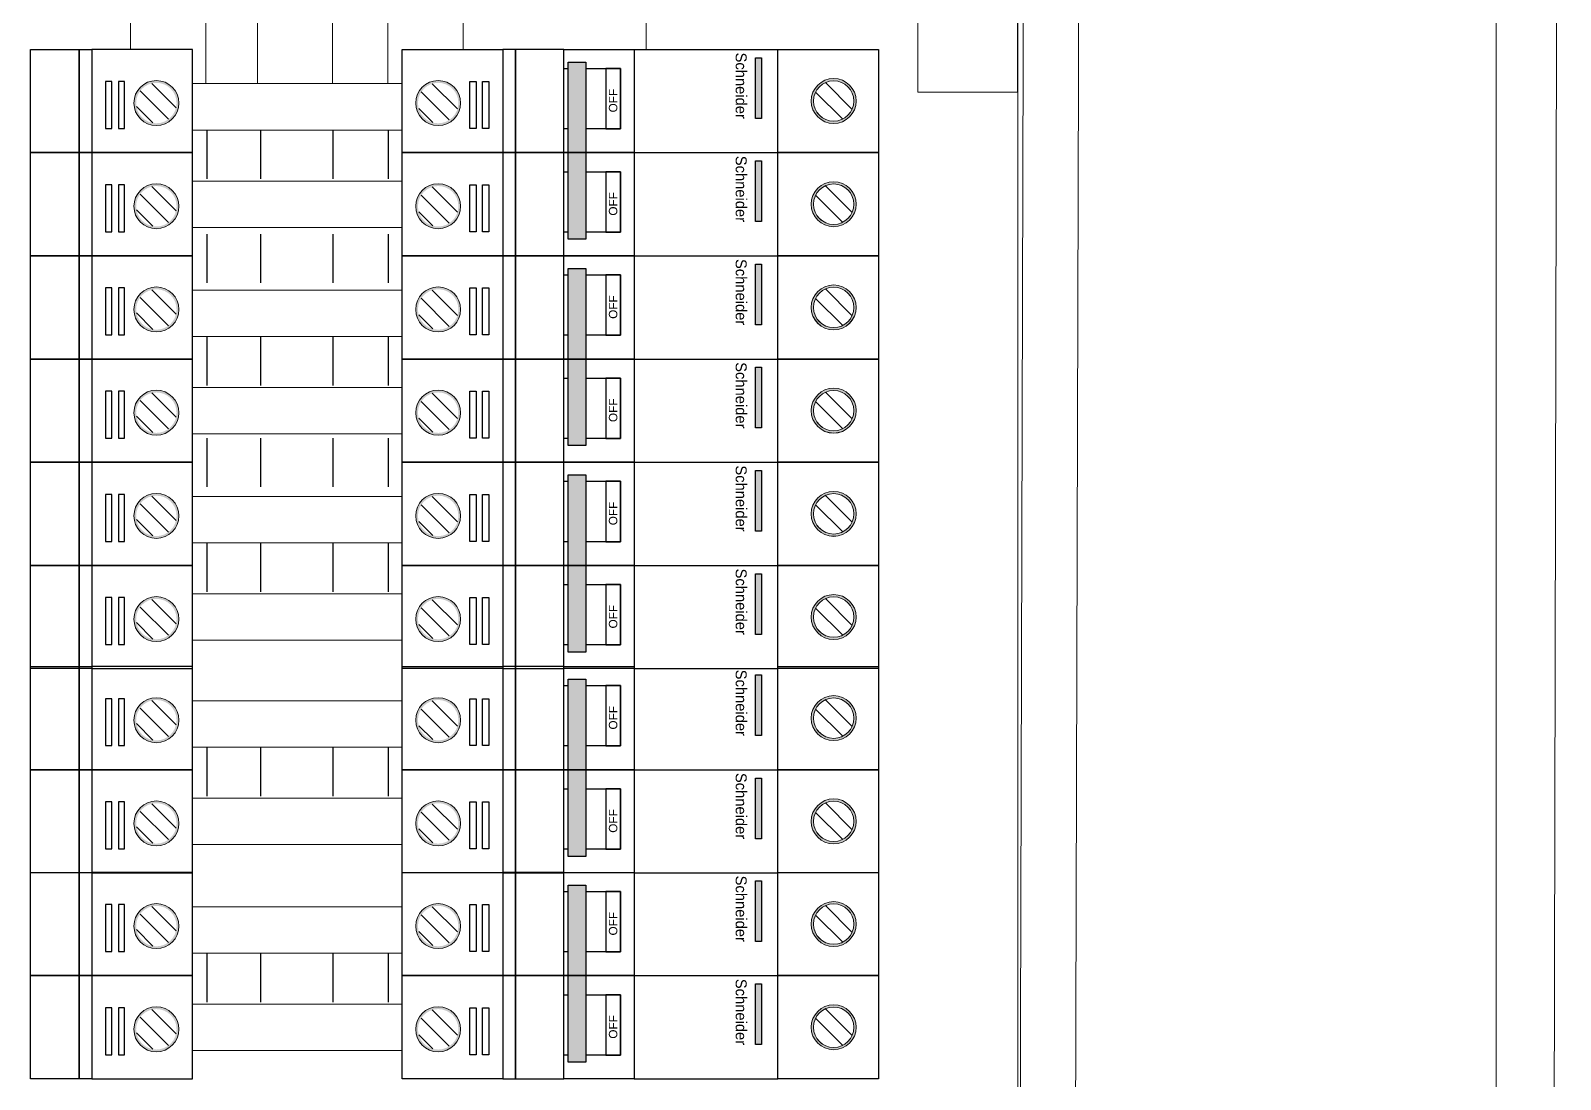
# Model space of a CAD drawing. Header units: inches. Extents: x 18739 to 22272, y 3658 to 7913.
# Drawn here: x 21770.38 to 21796.6, y 5327.78 to 5345.75 of the extents above; entities that cross this region are included whole.
import ezdxf

# ---------------------------------------------------------------- set-up
doc = ezdxf.new("R2010")
doc.units = ezdxf.units.IN
doc.header["$MEASUREMENT"] = 0
doc.layers.add('20-80AT', color=85, linetype='Continuous')
doc.layers.add('ENCLOSRURE', color=7, linetype='Continuous', lineweight=20)
doc.layers.add('LUGS', color=251, linetype='Continuous', lineweight=5)
doc.styles.get("Standard").update_dxf_attribs({"font": 'arial.ttf'})

msp = doc.modelspace()

# ---------------------------------------------------------------- hatches: boundary and pattern name
h = msp.add_hatch(color=3)
h.dxf.hatch_style = 1
h.paths.add_polyline_path([(21782.90731, 5345.28301), (21782.8059, 5345.28301), (21782.8059, 5344.24392), (21782.90731, 5344.24392)])
h = msp.add_hatch(color=3)
h.dxf.hatch_style = 1
h.paths.add_polyline_path([(21779.59571, 5345.20906), (21779.8973, 5345.20906), (21779.8973, 5342.17299), (21779.59571, 5342.17299)])
h = msp.add_hatch(color=3)
h.dxf.hatch_style = 1
h.paths.add_polyline_path([(21782.90732, 5343.5146), (21782.80591, 5343.5146), (21782.80591, 5342.47551), (21782.90732, 5342.47551)])
h = msp.add_hatch(color=3)
h.dxf.hatch_style = 1
h.paths.add_polyline_path([(21779.5957, 5341.67225), (21779.89729, 5341.67225), (21779.89729, 5338.63618), (21779.5957, 5338.63618)])
h = msp.add_hatch(color=3)
h.dxf.hatch_style = 1
h.paths.add_polyline_path([(21782.9073, 5341.74621), (21782.80588, 5341.74621), (21782.80588, 5340.70711), (21782.9073, 5340.70711)])
h = msp.add_hatch(color=3)
h.dxf.hatch_style = 1
h.paths.add_polyline_path([(21782.90731, 5339.97779), (21782.8059, 5339.97779), (21782.8059, 5338.9387), (21782.90731, 5338.9387)])
h = msp.add_hatch(color=3)
h.dxf.hatch_style = 1
h.paths.add_polyline_path([(21782.90729, 5338.2094), (21782.80587, 5338.2094), (21782.80587, 5337.1703), (21782.90729, 5337.1703)])
h = msp.add_hatch(color=3)
h.dxf.hatch_style = 1
h.paths.add_polyline_path([(21779.59569, 5338.13544), (21779.89728, 5338.13544), (21779.89728, 5335.09937), (21779.59569, 5335.09937)])
h = msp.add_hatch(color=3)
h.dxf.hatch_style = 1
h.paths.add_polyline_path([(21782.9073, 5336.44098), (21782.80588, 5336.44098), (21782.80588, 5335.40189), (21782.9073, 5335.40189)])
h = msp.add_hatch(color=3)
h.dxf.hatch_style = 1
h.paths.add_polyline_path([(21779.59569, 5334.63474), (21779.89728, 5334.63474), (21779.89728, 5331.59867), (21779.59569, 5331.59867)])
h = msp.add_hatch(color=3)
h.dxf.hatch_style = 1
h.paths.add_polyline_path([(21782.90729, 5334.70869), (21782.80587, 5334.70869), (21782.80587, 5333.6696), (21782.90729, 5333.6696)])
h = msp.add_hatch(color=3)
h.dxf.hatch_style = 1
h.paths.add_polyline_path([(21782.9073, 5332.94028), (21782.80588, 5332.94028), (21782.80588, 5331.90118), (21782.9073, 5331.90118)])
h = msp.add_hatch(color=3)
h.dxf.hatch_style = 1
h.paths.add_polyline_path([(21779.59569, 5331.10644), (21779.89728, 5331.10644), (21779.89728, 5328.07036), (21779.59569, 5328.07036)])
h = msp.add_hatch(color=3)
h.dxf.hatch_style = 1
h.paths.add_polyline_path([(21782.90729, 5331.18039), (21782.80587, 5331.18039), (21782.80587, 5330.14129), (21782.90729, 5330.14129)])
h = msp.add_hatch(color=3)
h.dxf.hatch_style = 1
h.paths.add_polyline_path([(21782.9073, 5329.41198), (21782.80588, 5329.41198), (21782.80588, 5328.37288), (21782.9073, 5328.37288)])
at = {"layer": 'ENCLOSRURE'}
h = msp.add_hatch(color=253, dxfattribs=at)
h.dxf.hatch_style = 1
h.paths.add_polyline_path([(21772.53547, 5344.12046, 1), (21772.53547, 5344.89124, 1)])
h.paths.add_polyline_path([(21772.53547, 5344.8524, -1), (21772.53547, 5344.15931, -1)], flags=16)
h = msp.add_hatch(dxfattribs=at)
h.set_pattern_fill('ANSI31', color=253, scale=1.86272, angle=90)
h.set_pattern_definition([(135, (16649.8501, -7600.11225), (-0.1646427027, -0.1646427027), [])])
h.paths.add_polyline_path([(21772.53547, 5344.8524, 1), (21772.53547, 5344.15931, 1)])
h = msp.add_hatch(color=253, dxfattribs=at)
h.dxf.hatch_style = 1
h.paths.add_polyline_path([(21777.36614, 5344.12047, -1), (21777.36614, 5344.89125, -1)])
h.paths.add_polyline_path([(21777.36614, 5344.85241, 1), (21777.36614, 5344.15932, 1)], flags=16)
h = msp.add_hatch(dxfattribs=at)
h.set_pattern_fill('ANSI31', color=253, scale=1.86272, angle=90)
h.set_pattern_definition([(135, (16649.71472, -7600.11225), (-0.1646427027, -0.1646427027), [])])
h.paths.add_polyline_path([(21777.36614, 5344.85241, -1), (21777.36614, 5344.15932, -1)])
h = msp.add_hatch(color=253, dxfattribs=at)
h.dxf.hatch_style = 1
h.paths.add_polyline_path([(21784.53082, 5344.54081, 1), (21783.76004, 5344.54081, 1)])
h.paths.add_polyline_path([(21784.49198, 5344.54081, 1), (21783.79889, 5344.54081, 1)], flags=16)
h = msp.add_hatch(dxfattribs=at)
h.set_pattern_fill('ANSI31', color=253, scale=1.86272, angle=90)
h.set_pattern_definition([(135, (16642.93543, -7600.0773), (-0.1646427027, -0.1646427027), [])])
h.paths.add_polyline_path([(21784.49198, 5344.54081, 1), (21783.79889, 5344.54081, 1)])
h = msp.add_hatch(color=253, dxfattribs=at)
h.dxf.hatch_style = 1
h.paths.add_polyline_path([(21784.53083, 5342.7724, 1), (21783.76005, 5342.7724, 1)])
h.paths.add_polyline_path([(21784.49199, 5342.7724, 1), (21783.7989, 5342.7724, 1)], flags=16)
h = msp.add_hatch(color=253, dxfattribs=at)
h.dxf.hatch_style = 1
h.paths.add_polyline_path([(21772.53547, 5342.35206, 1), (21772.53547, 5343.12284, 1)])
h.paths.add_polyline_path([(21772.53547, 5343.08399, -1), (21772.53547, 5342.3909, -1)], flags=16)
h = msp.add_hatch(dxfattribs=at)
h.set_pattern_fill('ANSI31', color=253, scale=1.86272, angle=90)
h.set_pattern_definition([(135, (16649.8501, -7601.88066), (-0.1646427027, -0.1646427027), [])])
h.paths.add_polyline_path([(21772.53547, 5343.08399, 1), (21772.53547, 5342.3909, 1)])
h = msp.add_hatch(color=253, dxfattribs=at)
h.dxf.hatch_style = 1
h.paths.add_polyline_path([(21777.36615, 5342.35206, -1), (21777.36615, 5343.12284, -1)])
h.paths.add_polyline_path([(21777.36615, 5343.08399, 1), (21777.36615, 5342.3909, 1)], flags=16)
h = msp.add_hatch(dxfattribs=at)
h.set_pattern_fill('ANSI31', color=253, scale=1.86272, angle=90)
h.set_pattern_definition([(135, (16649.71473, -7601.88066), (-0.1646427027, -0.1646427027), [])])
h.paths.add_polyline_path([(21777.36615, 5343.08399, -1), (21777.36615, 5342.3909, -1)])
h = msp.add_hatch(dxfattribs=at)
h.set_pattern_fill('ANSI31', color=253, scale=1.86272, angle=90)
h.set_pattern_definition([(135, (16642.93544, -7601.8457), (-0.1646427027, -0.1646427027), [])])
h.paths.add_polyline_path([(21784.49199, 5342.7724, 1), (21783.7989, 5342.7724, 1)])
h = msp.add_hatch(color=253, dxfattribs=at)
h.dxf.hatch_style = 1
h.paths.add_polyline_path([(21772.53546, 5340.58366, 1), (21772.53546, 5341.35443, 1)])
h.paths.add_polyline_path([(21772.53546, 5341.31559, -1), (21772.53546, 5340.6225, -1)], flags=16)
h = msp.add_hatch(color=253, dxfattribs=at)
h.dxf.hatch_style = 1
h.paths.add_polyline_path([(21777.36613, 5340.58366, -1), (21777.36613, 5341.35444, -1)])
h.paths.add_polyline_path([(21777.36613, 5341.3156, 1), (21777.36613, 5340.62251, 1)], flags=16)
h = msp.add_hatch(color=253, dxfattribs=at)
h.dxf.hatch_style = 1
h.paths.add_polyline_path([(21784.53081, 5341.004, 1), (21783.76003, 5341.004, 1)])
h.paths.add_polyline_path([(21784.49196, 5341.004, 1), (21783.79887, 5341.004, 1)], flags=16)
h = msp.add_hatch(dxfattribs=at)
h.set_pattern_fill('ANSI31', color=253, scale=1.86272, angle=90)
h.set_pattern_definition([(135, (16642.93541, -7603.6141), (-0.1646427027, -0.1646427027), [])])
h.paths.add_polyline_path([(21784.49196, 5341.004, 1), (21783.79887, 5341.004, 1)])
h = msp.add_hatch(dxfattribs=at)
h.set_pattern_fill('ANSI31', color=253, scale=1.86272, angle=90)
h.set_pattern_definition([(135, (16649.8501, -7603.64906), (-0.1646427027, -0.1646427027), [])])
h.paths.add_polyline_path([(21772.53546, 5341.31559, 1), (21772.53546, 5340.6225, 1)])
h = msp.add_hatch(dxfattribs=at)
h.set_pattern_fill('ANSI31', color=253, scale=1.86272, angle=90)
h.set_pattern_definition([(135, (16649.7147, -7603.64906), (-0.1646427027, -0.1646427027), [])])
h.paths.add_polyline_path([(21777.36613, 5341.3156, -1), (21777.36613, 5340.62251, -1)])
h = msp.add_hatch(color=253, dxfattribs=at)
h.dxf.hatch_style = 1
h.paths.add_polyline_path([(21772.53546, 5338.81525, 1), (21772.53546, 5339.58603, 1)])
h.paths.add_polyline_path([(21772.53546, 5339.54719, -1), (21772.53546, 5338.8541, -1)], flags=16)
h = msp.add_hatch(dxfattribs=at)
h.set_pattern_fill('ANSI31', color=253, scale=1.86272, angle=90)
h.set_pattern_definition([(135, (16649.8501, -7605.41747), (-0.1646427027, -0.1646427027), [])])
h.paths.add_polyline_path([(21772.53546, 5339.54719, 1), (21772.53546, 5338.8541, 1)])
h = msp.add_hatch(color=253, dxfattribs=at)
h.dxf.hatch_style = 1
h.paths.add_polyline_path([(21777.36614, 5338.81525, -1), (21777.36614, 5339.58603, -1)])
h.paths.add_polyline_path([(21777.36614, 5339.54719, 1), (21777.36614, 5338.8541, 1)], flags=16)
h = msp.add_hatch(dxfattribs=at)
h.set_pattern_fill('ANSI31', color=253, scale=1.86272, angle=90)
h.set_pattern_definition([(135, (16649.71472, -7605.41747), (-0.1646427027, -0.1646427027), [])])
h.paths.add_polyline_path([(21777.36614, 5339.54719, -1), (21777.36614, 5338.8541, -1)])
h = msp.add_hatch(color=253, dxfattribs=at)
h.dxf.hatch_style = 1
h.paths.add_polyline_path([(21784.53082, 5339.23559, 1), (21783.76004, 5339.23559, 1)])
h.paths.add_polyline_path([(21784.49198, 5339.23559, 1), (21783.79889, 5339.23559, 1)], flags=16)
h = msp.add_hatch(dxfattribs=at)
h.set_pattern_fill('ANSI31', color=253, scale=1.86272, angle=90)
h.set_pattern_definition([(135, (16642.93543, -7605.38252), (-0.1646427027, -0.1646427027), [])])
h.paths.add_polyline_path([(21784.49198, 5339.23559, 1), (21783.79889, 5339.23559, 1)])
h = msp.add_hatch(color=253, dxfattribs=at)
h.dxf.hatch_style = 1
h.paths.add_polyline_path([(21772.53545, 5337.04685, 1), (21772.53545, 5337.81763, 1)])
h.paths.add_polyline_path([(21772.53545, 5337.77878, -1), (21772.53545, 5337.08569, -1)], flags=16)
h = msp.add_hatch(dxfattribs=at)
h.set_pattern_fill('ANSI31', color=253, scale=1.86272, angle=90)
h.set_pattern_definition([(135, (16649.85008, -7607.18587), (-0.1646427027, -0.1646427027), [])])
h.paths.add_polyline_path([(21772.53545, 5337.77878, 1), (21772.53545, 5337.08569, 1)])
h = msp.add_hatch(color=253, dxfattribs=at)
h.dxf.hatch_style = 1
h.paths.add_polyline_path([(21777.36611, 5337.04685, -1), (21777.36611, 5337.81763, -1)])
h.paths.add_polyline_path([(21777.36611, 5337.77879, 1), (21777.36611, 5337.0857, 1)], flags=16)
h = msp.add_hatch(dxfattribs=at)
h.set_pattern_fill('ANSI31', color=253, scale=1.86272, angle=90)
h.set_pattern_definition([(135, (16649.7147, -7607.18587), (-0.1646427027, -0.1646427027), [])])
h.paths.add_polyline_path([(21777.36611, 5337.77879, -1), (21777.36611, 5337.0857, -1)])
h = msp.add_hatch(color=253, dxfattribs=at)
h.dxf.hatch_style = 1
h.paths.add_polyline_path([(21784.5308, 5337.46719, 1), (21783.76002, 5337.46719, 1)])
h.paths.add_polyline_path([(21784.49195, 5337.46719, 1), (21783.79886, 5337.46719, 1)], flags=16)
h = msp.add_hatch(dxfattribs=at)
h.set_pattern_fill('ANSI31', color=253, scale=1.86272, angle=90)
h.set_pattern_definition([(135, (16642.9354, -7607.15092), (-0.1646427027, -0.1646427027), [])])
h.paths.add_polyline_path([(21784.49195, 5337.46719, 1), (21783.79886, 5337.46719, 1)])
h = msp.add_hatch(color=253, dxfattribs=at)
h.dxf.hatch_style = 1
h.paths.add_polyline_path([(21784.53081, 5335.69878, 1), (21783.76003, 5335.69878, 1)])
h.paths.add_polyline_path([(21784.49196, 5335.69878, 1), (21783.79887, 5335.69878, 1)], flags=16)
h = msp.add_hatch(color=253, dxfattribs=at)
h.dxf.hatch_style = 1
h.paths.add_polyline_path([(21772.53544, 5335.27844, 1), (21772.53544, 5336.04922, 1)])
h.paths.add_polyline_path([(21772.53544, 5336.01038, -1), (21772.53544, 5335.31729, -1)], flags=16)
h = msp.add_hatch(dxfattribs=at)
h.set_pattern_fill('ANSI31', color=253, scale=1.86272, angle=90)
h.set_pattern_definition([(135, (16649.85008, -7608.95428), (-0.1646427027, -0.1646427027), [])])
h.paths.add_polyline_path([(21772.53544, 5336.01038, 1), (21772.53544, 5335.31729, 1)])
h = msp.add_hatch(color=253, dxfattribs=at)
h.dxf.hatch_style = 1
h.paths.add_polyline_path([(21777.36613, 5335.27844, -1), (21777.36613, 5336.04922, -1)])
h.paths.add_polyline_path([(21777.36613, 5336.01038, 1), (21777.36613, 5335.31729, 1)], flags=16)
h = msp.add_hatch(dxfattribs=at)
h.set_pattern_fill('ANSI31', color=253, scale=1.86272, angle=90)
h.set_pattern_definition([(135, (16649.7147, -7608.95428), (-0.1646427027, -0.1646427027), [])])
h.paths.add_polyline_path([(21777.36613, 5336.01038, -1), (21777.36613, 5335.31729, -1)])
h = msp.add_hatch(dxfattribs=at)
h.set_pattern_fill('ANSI31', color=253, scale=1.86272, angle=90)
h.set_pattern_definition([(135, (16642.93541, -7608.91933), (-0.1646427027, -0.1646427027), [])])
h.paths.add_polyline_path([(21784.49196, 5335.69878, 1), (21783.79887, 5335.69878, 1)])
h = msp.add_hatch(color=253, dxfattribs=at)
h.dxf.hatch_style = 1
h.paths.add_polyline_path([(21772.53545, 5333.54614, 1), (21772.53545, 5334.31692, 1)])
h.paths.add_polyline_path([(21772.53545, 5334.27808, -1), (21772.53545, 5333.58499, -1)], flags=16)
h = msp.add_hatch(dxfattribs=at)
h.set_pattern_fill('ANSI31', color=253, scale=1.86272, angle=90)
h.set_pattern_definition([(135, (16649.85008, -7610.68658), (-0.1646427027, -0.1646427027), [])])
h.paths.add_polyline_path([(21772.53545, 5334.27808, 1), (21772.53545, 5333.58499, 1)])
h = msp.add_hatch(color=253, dxfattribs=at)
h.dxf.hatch_style = 1
h.paths.add_polyline_path([(21777.36611, 5333.54615, -1), (21777.36611, 5334.31693, -1)])
h.paths.add_polyline_path([(21777.36611, 5334.27808, 1), (21777.36611, 5333.58499, 1)], flags=16)
h = msp.add_hatch(dxfattribs=at)
h.set_pattern_fill('ANSI31', color=253, scale=1.86272, angle=90)
h.set_pattern_definition([(135, (16649.7147, -7610.68657), (-0.1646427027, -0.1646427027), [])])
h.paths.add_polyline_path([(21777.36611, 5334.27808, -1), (21777.36611, 5333.58499, -1)])
h = msp.add_hatch(color=253, dxfattribs=at)
h.dxf.hatch_style = 1
h.paths.add_polyline_path([(21784.5308, 5333.96649, 1), (21783.76002, 5333.96649, 1)])
h.paths.add_polyline_path([(21784.49195, 5333.96649, 1), (21783.79886, 5333.96649, 1)], flags=16)
h = msp.add_hatch(dxfattribs=at)
h.set_pattern_fill('ANSI31', color=253, scale=1.86272, angle=90)
h.set_pattern_definition([(135, (16642.9354, -7610.65162), (-0.1646427027, -0.1646427027), [])])
h.paths.add_polyline_path([(21784.49195, 5333.96649, 1), (21783.79886, 5333.96649, 1)])
h = msp.add_hatch(color=253, dxfattribs=at)
h.dxf.hatch_style = 1
h.paths.add_polyline_path([(21772.53544, 5331.77774, 1), (21772.53544, 5332.54852, 1)])
h.paths.add_polyline_path([(21772.53544, 5332.50967, -1), (21772.53544, 5331.81658, -1)], flags=16)
h = msp.add_hatch(dxfattribs=at)
h.set_pattern_fill('ANSI31', color=253, scale=1.86272, angle=90)
h.set_pattern_definition([(135, (16649.85008, -7612.45498), (-0.1646427027, -0.1646427027), [])])
h.paths.add_polyline_path([(21772.53544, 5332.50967, 1), (21772.53544, 5331.81658, 1)])
h = msp.add_hatch(color=253, dxfattribs=at)
h.dxf.hatch_style = 1
h.paths.add_polyline_path([(21777.36613, 5331.77774, -1), (21777.36613, 5332.54852, -1)])
h.paths.add_polyline_path([(21777.36613, 5332.50967, 1), (21777.36613, 5331.81658, 1)], flags=16)
h = msp.add_hatch(dxfattribs=at)
h.set_pattern_fill('ANSI31', color=253, scale=1.86272, angle=90)
h.set_pattern_definition([(135, (16649.7147, -7612.45498), (-0.1646427027, -0.1646427027), [])])
h.paths.add_polyline_path([(21777.36613, 5332.50967, -1), (21777.36613, 5331.81658, -1)])
h = msp.add_hatch(color=253, dxfattribs=at)
h.dxf.hatch_style = 1
h.paths.add_polyline_path([(21784.53081, 5332.19808, 1), (21783.76003, 5332.19808, 1)])
h.paths.add_polyline_path([(21784.49196, 5332.19808, 1), (21783.79887, 5332.19808, 1)], flags=16)
h = msp.add_hatch(dxfattribs=at)
h.set_pattern_fill('ANSI31', color=253, scale=1.86272, angle=90)
h.set_pattern_definition([(135, (16642.93541, -7612.42003), (-0.1646427027, -0.1646427027), [])])
h.paths.add_polyline_path([(21784.49196, 5332.19808, 1), (21783.79887, 5332.19808, 1)])
h = msp.add_hatch(color=253, dxfattribs=at)
h.dxf.hatch_style = 1
h.paths.add_polyline_path([(21772.53545, 5330.01784, 1), (21772.53545, 5330.78862, 1)])
h.paths.add_polyline_path([(21772.53545, 5330.74977, -1), (21772.53545, 5330.05669, -1)], flags=16)
h = msp.add_hatch(dxfattribs=at)
h.set_pattern_fill('ANSI31', color=253, scale=1.86272, angle=90)
h.set_pattern_definition([(135, (16649.85008, -7614.21488), (-0.1646427027, -0.1646427027), [])])
h.paths.add_polyline_path([(21772.53545, 5330.74977, 1), (21772.53545, 5330.05669, 1)])
h = msp.add_hatch(color=253, dxfattribs=at)
h.dxf.hatch_style = 1
h.paths.add_polyline_path([(21777.36611, 5330.01785, -1), (21777.36611, 5330.78863, -1)])
h.paths.add_polyline_path([(21777.36611, 5330.74978, 1), (21777.36611, 5330.05669, 1)], flags=16)
h = msp.add_hatch(dxfattribs=at)
h.set_pattern_fill('ANSI31', color=253, scale=1.86272, angle=90)
h.set_pattern_definition([(135, (16649.7147, -7614.21487), (-0.1646427027, -0.1646427027), [])])
h.paths.add_polyline_path([(21777.36611, 5330.74978, -1), (21777.36611, 5330.05669, -1)])
h = msp.add_hatch(color=253, dxfattribs=at)
h.dxf.hatch_style = 1
h.paths.add_polyline_path([(21784.5308, 5330.43819, 1), (21783.76002, 5330.43819, 1)])
h.paths.add_polyline_path([(21784.49195, 5330.43819, 1), (21783.79886, 5330.43819, 1)], flags=16)
h = msp.add_hatch(dxfattribs=at)
h.set_pattern_fill('ANSI31', color=253, scale=1.86272, angle=90)
h.set_pattern_definition([(135, (16642.9354, -7614.17992), (-0.1646427027, -0.1646427027), [])])
h.paths.add_polyline_path([(21784.49195, 5330.43819, 1), (21783.79886, 5330.43819, 1)])
h = msp.add_hatch(color=253, dxfattribs=at)
h.dxf.hatch_style = 1
h.paths.add_polyline_path([(21772.53544, 5328.24944, 1), (21772.53544, 5329.02021, 1)])
h.paths.add_polyline_path([(21772.53544, 5328.98137, -1), (21772.53544, 5328.28828, -1)], flags=16)
h = msp.add_hatch(color=253, dxfattribs=at)
h.dxf.hatch_style = 1
h.paths.add_polyline_path([(21777.36613, 5328.24944, -1), (21777.36613, 5329.02021, -1)])
h.paths.add_polyline_path([(21777.36613, 5328.98137, 1), (21777.36613, 5328.28828, 1)], flags=16)
h = msp.add_hatch(color=253, dxfattribs=at)
h.dxf.hatch_style = 1
h.paths.add_polyline_path([(21784.53081, 5328.66978, 1), (21783.76003, 5328.66978, 1)])
h.paths.add_polyline_path([(21784.49196, 5328.66978, 1), (21783.79887, 5328.66978, 1)], flags=16)
h = msp.add_hatch(dxfattribs=at)
h.set_pattern_fill('ANSI31', color=253, scale=1.86272, angle=90)
h.set_pattern_definition([(135, (16642.93541, -7615.94833), (-0.1646427027, -0.1646427027), [])])
h.paths.add_polyline_path([(21784.49196, 5328.66978, 1), (21783.79887, 5328.66978, 1)])
h = msp.add_hatch(dxfattribs=at)
h.set_pattern_fill('ANSI31', color=253, scale=1.86272, angle=90)
h.set_pattern_definition([(135, (16649.85008, -7615.98328), (-0.1646427027, -0.1646427027), [])])
h.paths.add_polyline_path([(21772.53544, 5328.98137, 1), (21772.53544, 5328.28828, 1)])
h = msp.add_hatch(dxfattribs=at)
h.set_pattern_fill('ANSI31', color=253, scale=1.86272, angle=90)
h.set_pattern_definition([(135, (16649.7147, -7615.98328), (-0.1646427027, -0.1646427027), [])])
h.paths.add_polyline_path([(21777.36613, 5328.98137, -1), (21777.36613, 5328.28828, -1)])

# ---------------------------------------------------------------- linework, layer by layer
at = {"color": 0}
for p, q in [((21780.72569, 5345.42514), (21783.18767, 5345.42514)), ((21773.40304, 5344.03852), (21773.40304, 5343.20483)), ((21774.32228, 5344.03852), (21774.32228, 5343.20483)), ((21775.56211, 5344.03852), (21775.56211, 5343.20483)), ((21776.50613, 5344.03852), (21776.50613, 5343.20483)), ((21773.40304, 5342.26006), (21773.40304, 5341.42638)), ((21774.32228, 5342.26006), (21774.32228, 5341.42638)), ((21775.56211, 5342.26006), (21775.56211, 5341.42638)), ((21776.50613, 5342.26006), (21776.50613, 5341.42638)), ((21780.72567, 5341.88833), (21783.18766, 5341.88833)), ((21773.40302, 5340.50171), (21773.40302, 5339.66803)), ((21774.32227, 5340.50171), (21774.32227, 5339.66803)), ((21775.56209, 5340.50171), (21775.56209, 5339.66803)), ((21776.50612, 5340.50171), (21776.50612, 5339.66803)), ((21773.40304, 5338.76276), (21773.40304, 5337.92908)), ((21774.32228, 5338.76276), (21774.32228, 5337.92908)), ((21775.56211, 5338.76276), (21775.56211, 5337.92908)), ((21776.50613, 5338.76276), (21776.50613, 5337.92908)), ((21780.72566, 5338.35152), (21783.18764, 5338.35152)), ((21773.40301, 5336.9649), (21773.40301, 5336.13122)), ((21774.32226, 5336.9649), (21774.32226, 5336.13122)), ((21775.56208, 5336.9649), (21775.56208, 5336.13122)), ((21776.50611, 5336.9649), (21776.50611, 5336.13122)), ((21780.72569, 5334.81471), (21783.18767, 5334.81471)), ((21773.40301, 5333.46419), (21773.40301, 5332.63051)), ((21774.32226, 5333.46419), (21774.32226, 5332.63051)), ((21775.56208, 5333.46419), (21775.56208, 5332.63051)), ((21776.50611, 5333.46419), (21776.50611, 5332.63051)), ((21780.72569, 5331.31401), (21783.18767, 5331.31401)), ((21773.40301, 5329.93589), (21773.40301, 5329.10221)), ((21774.32226, 5329.93589), (21774.32226, 5329.10221)), ((21775.56208, 5329.93589), (21775.56208, 5329.10221)), ((21776.50611, 5329.93589), (21776.50611, 5329.10221)), ((21780.72569, 5327.78571), (21783.18767, 5327.78571))]:
    msp.add_line(p, q, dxfattribs=at)
at = {"color": 3}
for points in [[(21782.90731, 5345.28301), (21782.90731, 5344.24392), (21782.8059, 5344.24392), (21782.8059, 5345.28301)], [(21779.59571, 5342.17299), (21779.59571, 5345.20906), (21779.8973, 5345.20906), (21779.8973, 5342.17299)], [(21782.90732, 5343.5146), (21782.90732, 5342.47551), (21782.80591, 5342.47551), (21782.80591, 5343.5146)], [(21779.5957, 5338.63618), (21779.5957, 5341.67225), (21779.89729, 5341.67225), (21779.89729, 5338.63618)], [(21782.9073, 5341.74621), (21782.9073, 5340.70711), (21782.80588, 5340.70711), (21782.80588, 5341.74621)], [(21782.90731, 5339.97779), (21782.90731, 5338.9387), (21782.8059, 5338.9387), (21782.8059, 5339.97779)], [(21782.90729, 5338.2094), (21782.90729, 5337.1703), (21782.80587, 5337.1703), (21782.80587, 5338.2094)], [(21779.59569, 5335.09937), (21779.59569, 5338.13544), (21779.89728, 5338.13544), (21779.89728, 5335.09937)], [(21782.9073, 5336.44098), (21782.9073, 5335.40189), (21782.80588, 5335.40189), (21782.80588, 5336.44098)], [(21779.59569, 5331.59867), (21779.59569, 5334.63474), (21779.89728, 5334.63474), (21779.89728, 5331.59867)], [(21782.90729, 5334.70869), (21782.90729, 5333.6696), (21782.80587, 5333.6696), (21782.80587, 5334.70869)], [(21782.9073, 5332.94028), (21782.9073, 5331.90118), (21782.80588, 5331.90118), (21782.80588, 5332.94028)], [(21779.59569, 5328.07036), (21779.59569, 5331.10644), (21779.89728, 5331.10644), (21779.89728, 5328.07036)], [(21782.90729, 5331.18039), (21782.90729, 5330.14129), (21782.80587, 5330.14129), (21782.80587, 5331.18039)], [(21782.9073, 5329.41198), (21782.9073, 5328.37288), (21782.80588, 5328.37288), (21782.80588, 5329.41198)]]:
    msp.add_lwpolyline(points, close=True, dxfattribs=at)
at = {"layer": '20-80AT', "color": 0}
for p, q in [((21780.72569, 5343.65679), (21783.18768, 5343.65673)), ((21780.72569, 5341.88842), (21783.18768, 5341.88836)), ((21780.72568, 5340.11998), (21783.18767, 5340.11992)), ((21780.72568, 5338.35161), (21783.18767, 5338.35155)), ((21780.72567, 5336.58317), (21783.18766, 5336.58311)), ((21780.72567, 5334.8148), (21783.18766, 5334.81474)), ((21780.72567, 5333.08246), (21783.18766, 5333.08241)), ((21780.72567, 5331.31409), (21783.18766, 5331.31404)), ((21780.72567, 5329.55416), (21783.18766, 5329.55411)), ((21780.72567, 5327.78579), (21783.18766, 5327.78574))]:
    msp.add_line(p, q, dxfattribs=at)
for points in [[(21770.37974, 5345.42521), (21771.2119, 5345.42521), (21771.2119, 5343.65679), (21770.37974, 5343.65679)], [(21771.2119, 5345.42521), (21771.42969, 5345.42521), (21771.42969, 5343.65681), (21771.2119, 5343.65681)], [(21771.42969, 5345.42522), (21771.42969, 5343.65681), (21773.15468, 5343.65681), (21773.15468, 5345.42522)], [(21778.47192, 5345.42522), (21778.47193, 5343.65682), (21776.74693, 5343.65682), (21776.74693, 5345.42522)], [(21778.68972, 5345.42521), (21778.47193, 5345.42521), (21778.47193, 5343.65682), (21778.68972, 5343.65682)], [(21779.52187, 5345.42521), (21778.68972, 5345.42521), (21778.68972, 5343.6568), (21779.52187, 5343.6568)], [(21779.52197, 5343.65679), (21779.52196, 5345.4252), (21780.72568, 5345.4252), (21780.72569, 5343.65679)], [(21784.91266, 5345.42514), (21784.91267, 5343.65674), (21783.18767, 5343.65674), (21783.18767, 5345.42514)], [(21780.4899, 5344.06374), (21780.4899, 5345.09826), (21780.24172, 5345.09826), (21780.24172, 5344.06374)], [(21771.77397, 5344.06966), (21771.77397, 5344.87421), (21771.66648, 5344.87421), (21771.66648, 5344.06966)], [(21771.99137, 5344.06966), (21771.99137, 5344.87421), (21771.88389, 5344.87421), (21771.88389, 5344.06966)], [(21777.91024, 5344.06967), (21777.91024, 5344.87422), (21778.01772, 5344.87422), (21778.01772, 5344.06967)], [(21778.12765, 5344.06967), (21778.12765, 5344.87422), (21778.23513, 5344.87422), (21778.23513, 5344.06967)], [(21770.37973, 5343.6568), (21771.21189, 5343.6568), (21771.21189, 5341.88839), (21770.37973, 5341.88839)], [(21771.21189, 5343.6568), (21771.42968, 5343.6568), (21771.42968, 5341.88841), (21771.21189, 5341.88841)], [(21771.42969, 5343.65681), (21771.42968, 5341.88841), (21773.15467, 5341.88841), (21773.15468, 5343.65681)], [(21778.47193, 5343.65681), (21778.47194, 5341.88841), (21776.74695, 5341.88841), (21776.74694, 5343.65681)], [(21778.68973, 5343.6568), (21778.47194, 5343.6568), (21778.47194, 5341.88841), (21778.68973, 5341.88841)], [(21779.52188, 5343.6568), (21778.68973, 5343.6568), (21778.68973, 5341.88839), (21779.52188, 5341.88839)], [(21779.52198, 5341.88838), (21779.52197, 5343.65679), (21780.72569, 5343.65679), (21780.7257, 5341.88838)], [(21784.91267, 5343.65673), (21784.91268, 5341.88833), (21783.18769, 5341.88833), (21783.18768, 5343.65673)], [(21780.48991, 5342.29533), (21780.48991, 5343.32985), (21780.24173, 5343.32985), (21780.24173, 5342.29533)], [(21771.77396, 5342.30125), (21771.77396, 5343.10581), (21771.66647, 5343.10581), (21771.66647, 5342.30125)], [(21771.99137, 5342.30125), (21771.99137, 5343.10581), (21771.88388, 5343.10581), (21771.88388, 5342.30125)], [(21777.91025, 5342.30125), (21777.91025, 5343.10581), (21778.01774, 5343.10581), (21778.01774, 5342.30125)], [(21778.12766, 5342.30125), (21778.12766, 5343.10581), (21778.23514, 5343.10581), (21778.23514, 5342.30125)], [(21770.37973, 5341.8884), (21771.21188, 5341.8884), (21771.21188, 5340.11999), (21770.37973, 5340.11999)], [(21771.21188, 5341.8884), (21771.42967, 5341.8884), (21771.42967, 5340.12), (21771.21188, 5340.12)], [(21771.42968, 5341.88841), (21771.42967, 5340.12), (21773.15467, 5340.12), (21773.15467, 5341.88841)], [(21778.47191, 5341.88841), (21778.47191, 5340.12001), (21776.74692, 5340.12001), (21776.74691, 5341.88841)], [(21778.6897, 5341.8884), (21778.47191, 5341.8884), (21778.47191, 5340.12001), (21778.6897, 5340.12001)], [(21779.52186, 5341.8884), (21778.6897, 5341.8884), (21778.6897, 5340.11999), (21779.52186, 5340.11999)], [(21779.52195, 5340.11998), (21779.52195, 5341.88839), (21780.72567, 5341.88839), (21780.72567, 5340.11998)], [(21784.91265, 5341.88833), (21784.91266, 5340.11993), (21783.18766, 5340.11993), (21783.18766, 5341.88833)], [(21771.77395, 5340.53285), (21771.77395, 5341.3374), (21771.66647, 5341.3374), (21771.66647, 5340.53285)], [(21771.99136, 5340.53285), (21771.99136, 5341.3374), (21771.88387, 5341.3374), (21771.88387, 5340.53285)], [(21777.91023, 5340.53286), (21777.91023, 5341.33741), (21778.01771, 5341.33741), (21778.01771, 5340.53286)], [(21778.12763, 5340.53286), (21778.12763, 5341.33741), (21778.23512, 5341.33741), (21778.23512, 5340.53286)], [(21780.48988, 5340.52693), (21780.48988, 5341.56145), (21780.24171, 5341.56145), (21780.24171, 5340.52693)], [(21770.37972, 5340.11999), (21771.21188, 5340.11999), (21771.21188, 5338.35158), (21770.37972, 5338.35158)], [(21771.21188, 5340.11999), (21771.42967, 5340.11999), (21771.42967, 5338.3516), (21771.21188, 5338.3516)], [(21771.42967, 5340.12), (21771.42967, 5338.3516), (21773.15466, 5338.3516), (21773.15467, 5340.12)], [(21778.47192, 5340.12), (21778.47193, 5338.3516), (21776.74693, 5338.3516), (21776.74693, 5340.12)], [(21778.68972, 5340.11999), (21778.47193, 5340.11999), (21778.47193, 5338.3516), (21778.68972, 5338.3516)], [(21779.52187, 5340.11999), (21778.68972, 5340.11999), (21778.68972, 5338.35158), (21779.52187, 5338.35158)], [(21779.52197, 5338.35157), (21779.52196, 5340.11998), (21780.72568, 5340.11998), (21780.72569, 5338.35157)], [(21784.91266, 5340.11992), (21784.91267, 5338.35152), (21783.18768, 5338.35152), (21783.18767, 5340.11992)], [(21780.4899, 5338.75852), (21780.4899, 5339.79304), (21780.24172, 5339.79304), (21780.24172, 5338.75852)], [(21771.77395, 5338.76444), (21771.77395, 5339.569), (21771.66646, 5339.569), (21771.66646, 5338.76444)], [(21771.99135, 5338.76444), (21771.99135, 5339.569), (21771.88387, 5339.569), (21771.88387, 5338.76444)], [(21777.91024, 5338.76444), (21777.91024, 5339.569), (21778.01772, 5339.569), (21778.01772, 5338.76444)], [(21778.12765, 5338.76444), (21778.12765, 5339.569), (21778.23513, 5339.569), (21778.23513, 5338.76444)], [(21770.37972, 5338.35159), (21771.21187, 5338.35159), (21771.21187, 5336.58318), (21770.37972, 5336.58318)], [(21771.21187, 5338.35159), (21771.42966, 5338.35159), (21771.42966, 5336.58319), (21771.21187, 5336.58319)], [(21771.42967, 5338.3516), (21771.42966, 5336.58319), (21773.15465, 5336.58319), (21773.15466, 5338.3516)], [(21778.4719, 5338.3516), (21778.4719, 5336.5832), (21776.74691, 5336.5832), (21776.7469, 5338.3516)], [(21778.68969, 5338.35159), (21778.4719, 5338.35159), (21778.4719, 5336.5832), (21778.68969, 5336.5832)], [(21779.52185, 5338.35159), (21778.68969, 5338.35159), (21778.68969, 5336.58318), (21779.52185, 5336.58318)], [(21779.52194, 5336.58317), (21779.52193, 5338.35158), (21780.72566, 5338.35158), (21780.72566, 5336.58317)], [(21784.91264, 5338.35152), (21784.91264, 5336.58312), (21783.18765, 5336.58312), (21783.18764, 5338.35152)], [(21780.48987, 5336.99012), (21780.48987, 5338.02465), (21780.24169, 5338.02465), (21780.24169, 5336.99012)], [(21771.77394, 5336.99604), (21771.77394, 5337.8006), (21771.66646, 5337.8006), (21771.66646, 5336.99604)], [(21771.99135, 5336.99604), (21771.99135, 5337.8006), (21771.88386, 5337.8006), (21771.88386, 5336.99604)], [(21777.91021, 5336.99605), (21777.91021, 5337.8006), (21778.0177, 5337.8006), (21778.0177, 5336.99605)], [(21778.12762, 5336.99605), (21778.12762, 5337.8006), (21778.23511, 5337.8006), (21778.23511, 5336.99605)], [(21770.37971, 5336.58318), (21771.21187, 5336.58318), (21771.21187, 5334.81477), (21770.37971, 5334.81477)], [(21771.21187, 5336.58318), (21771.42965, 5336.58318), (21771.42965, 5334.81479), (21771.21187, 5334.81479)], [(21771.42966, 5336.58319), (21771.42965, 5334.81479), (21773.15465, 5334.81479), (21773.15465, 5336.58319)], [(21778.47191, 5336.58319), (21778.47191, 5334.81479), (21776.74692, 5334.81479), (21776.74691, 5336.58319)], [(21778.6897, 5336.58318), (21778.47191, 5336.58318), (21778.47191, 5334.81479), (21778.6897, 5334.81479)], [(21779.52186, 5336.58318), (21778.6897, 5336.58318), (21778.6897, 5334.81477), (21779.52186, 5334.81477)], [(21779.52195, 5334.81476), (21779.52195, 5336.58317), (21780.72567, 5336.58317), (21780.72567, 5334.81476)], [(21784.91265, 5336.58311), (21784.91266, 5334.81471), (21783.18766, 5334.81471), (21783.18766, 5336.58311)], [(21780.48988, 5335.22171), (21780.48988, 5336.25623), (21780.24171, 5336.25623), (21780.24171, 5335.22171)], [(21771.77394, 5335.22764), (21771.77394, 5336.03219), (21771.66645, 5336.03219), (21771.66645, 5335.22764)], [(21771.99134, 5335.22764), (21771.99134, 5336.03219), (21771.88386, 5336.03219), (21771.88386, 5335.22764)], [(21777.91023, 5335.22764), (21777.91023, 5336.03219), (21778.01771, 5336.03219), (21778.01771, 5335.22764)], [(21778.12763, 5335.22764), (21778.12763, 5336.03219), (21778.23512, 5336.03219), (21778.23512, 5335.22764)], [(21770.37972, 5334.85088), (21771.21187, 5334.85088), (21771.21187, 5333.08247), (21770.37972, 5333.08247)], [(21771.21187, 5334.85088), (21771.42966, 5334.85088), (21771.42966, 5333.08249), (21771.21187, 5333.08249)], [(21771.42967, 5334.85089), (21771.42966, 5333.08249), (21773.15465, 5333.08249), (21773.15466, 5334.85089)], [(21778.4719, 5334.8509), (21778.4719, 5333.08249), (21776.74691, 5333.08249), (21776.7469, 5334.8509)], [(21778.68969, 5334.85089), (21778.4719, 5334.85089), (21778.4719, 5333.08249), (21778.68969, 5333.08249)], [(21779.52185, 5334.85089), (21778.68969, 5334.85089), (21778.68969, 5333.08248), (21779.52185, 5333.08248)], [(21779.52194, 5333.08247), (21779.52193, 5334.85088), (21780.72566, 5334.85088), (21780.72566, 5333.08247)], [(21784.91264, 5334.85082), (21784.91264, 5333.08241), (21783.18765, 5333.08241), (21783.18764, 5334.85082)], [(21780.48987, 5333.48942), (21780.48987, 5334.52394), (21780.24169, 5334.52394), (21780.24169, 5333.48942)], [(21771.77394, 5333.49534), (21771.77394, 5334.29989), (21771.66646, 5334.29989), (21771.66646, 5333.49534)], [(21771.99135, 5333.49534), (21771.99135, 5334.29989), (21771.88386, 5334.29989), (21771.88386, 5333.49534)], [(21777.91021, 5333.49534), (21777.91021, 5334.2999), (21778.0177, 5334.2999), (21778.0177, 5333.49534)], [(21778.12762, 5333.49534), (21778.12762, 5334.2999), (21778.23511, 5334.2999), (21778.23511, 5333.49534)], [(21770.37971, 5333.08248), (21771.21187, 5333.08248), (21771.21187, 5331.31407), (21770.37971, 5331.31407)], [(21771.21187, 5333.08248), (21771.42965, 5333.08248), (21771.42965, 5331.31408), (21771.21187, 5331.31408)], [(21771.42966, 5333.08249), (21771.42965, 5331.31408), (21773.15465, 5331.31408), (21773.15465, 5333.08249)], [(21778.47191, 5333.08249), (21778.47191, 5331.31408), (21776.74692, 5331.31408), (21776.74691, 5333.08249)], [(21778.6897, 5333.08248), (21778.47191, 5333.08248), (21778.47191, 5331.31408), (21778.6897, 5331.31408)], [(21779.52186, 5333.08248), (21778.6897, 5333.08248), (21778.6897, 5331.31407), (21779.52186, 5331.31407)], [(21779.52195, 5331.31406), (21779.52195, 5333.08246), (21780.72567, 5333.08246), (21780.72567, 5331.31406)], [(21784.91265, 5333.08241), (21784.91266, 5331.314), (21783.18766, 5331.314), (21783.18766, 5333.08241)], [(21780.48988, 5331.72101), (21780.48988, 5332.75553), (21780.24171, 5332.75553), (21780.24171, 5331.72101)], [(21771.77394, 5331.72693), (21771.77394, 5332.53149), (21771.66645, 5332.53149), (21771.66645, 5331.72693)], [(21771.99134, 5331.72693), (21771.99134, 5332.53149), (21771.88386, 5332.53149), (21771.88386, 5331.72693)], [(21777.91023, 5331.72693), (21777.91023, 5332.53149), (21778.01771, 5332.53149), (21778.01771, 5331.72693)], [(21778.12763, 5331.72693), (21778.12763, 5332.53149), (21778.23512, 5332.53149), (21778.23512, 5331.72693)], [(21770.37972, 5331.32258), (21771.21187, 5331.32258), (21771.21187, 5329.55417), (21770.37972, 5329.55417)], [(21771.21187, 5331.32258), (21771.42966, 5331.32258), (21771.42966, 5329.55419), (21771.21187, 5329.55419)], [(21771.42967, 5331.32259), (21771.42966, 5329.55419), (21773.15465, 5329.55419), (21773.15466, 5331.32259)], [(21778.4719, 5331.3226), (21778.4719, 5329.55419), (21776.74691, 5329.55419), (21776.7469, 5331.3226)], [(21778.68969, 5331.32259), (21778.4719, 5331.32259), (21778.4719, 5329.55419), (21778.68969, 5329.55419)], [(21779.52185, 5331.32259), (21778.68969, 5331.32259), (21778.68969, 5329.55418), (21779.52185, 5329.55418)], [(21779.52194, 5329.55417), (21779.52193, 5331.32257), (21780.72566, 5331.32257), (21780.72566, 5329.55417)], [(21784.91264, 5331.32252), (21784.91264, 5329.55411), (21783.18765, 5329.55411), (21783.18764, 5331.32252)], [(21780.48987, 5329.96111), (21780.48987, 5330.99564), (21780.24169, 5330.99564), (21780.24169, 5329.96111)], [(21771.77394, 5329.96703), (21771.77394, 5330.77159), (21771.66646, 5330.77159), (21771.66646, 5329.96703)], [(21771.99135, 5329.96703), (21771.99135, 5330.77159), (21771.88386, 5330.77159), (21771.88386, 5329.96703)], [(21777.91021, 5329.96704), (21777.91021, 5330.7716), (21778.0177, 5330.7716), (21778.0177, 5329.96704)], [(21778.12762, 5329.96704), (21778.12762, 5330.7716), (21778.23511, 5330.7716), (21778.23511, 5329.96704)], [(21770.37971, 5329.55418), (21771.21187, 5329.55418), (21771.21187, 5327.78577), (21770.37971, 5327.78577)], [(21771.21187, 5329.55418), (21771.42965, 5329.55418), (21771.42965, 5327.78578), (21771.21187, 5327.78578)], [(21771.42966, 5329.55419), (21771.42965, 5327.78578), (21773.15465, 5327.78578), (21773.15465, 5329.55419)], [(21778.47191, 5329.55419), (21778.47191, 5327.78578), (21776.74692, 5327.78578), (21776.74691, 5329.55419)], [(21778.6897, 5329.55418), (21778.47191, 5329.55418), (21778.47191, 5327.78578), (21778.6897, 5327.78578)], [(21779.52186, 5329.55418), (21778.6897, 5329.55418), (21778.6897, 5327.78577), (21779.52186, 5327.78577)], [(21779.52195, 5327.78576), (21779.52195, 5329.55416), (21780.72567, 5329.55416), (21780.72567, 5327.78576)], [(21784.91265, 5329.55411), (21784.91266, 5327.7857), (21783.18766, 5327.7857), (21783.18766, 5329.55411)], [(21771.77394, 5328.19863), (21771.77394, 5329.00318), (21771.66645, 5329.00318), (21771.66645, 5328.19863)], [(21771.99134, 5328.19863), (21771.99134, 5329.00318), (21771.88386, 5329.00318), (21771.88386, 5328.19863)], [(21777.91023, 5328.19863), (21777.91023, 5329.00318), (21778.01771, 5329.00318), (21778.01771, 5328.19863)], [(21778.12763, 5328.19863), (21778.12763, 5329.00318), (21778.23512, 5329.00318), (21778.23512, 5328.19863)], [(21780.48988, 5328.1927), (21780.48988, 5329.22723), (21780.24171, 5329.22723), (21780.24171, 5328.1927)]]:
    msp.add_lwpolyline(points, close=True, dxfattribs=at)
for points in [[(21780.72569, 5345.42514), (21780.72569, 5343.65677), (21783.18767, 5343.65677), (21783.18767, 5345.42514)], [(21779.59571, 5344.06374), (21779.52197, 5344.06374), (21779.52197, 5345.09826), (21779.59571, 5345.09826)], [(21779.8973, 5345.09826), (21780.4899, 5345.09826), (21780.4899, 5344.06374), (21779.8973, 5344.06374)], [(21780.72569, 5343.65678), (21779.52188, 5343.6568)], [(21779.52188, 5343.65678), (21779.59572, 5343.65678)], [(21779.89731, 5343.65678), (21780.72569, 5343.65677)], [(21780.7257, 5343.65673), (21780.7257, 5341.88836), (21783.18768, 5341.88836), (21783.18768, 5343.65673)], [(21779.59572, 5342.29533), (21779.52198, 5342.29533), (21779.52198, 5343.32985), (21779.59572, 5343.32985)], [(21779.89731, 5343.32985), (21780.48991, 5343.32985), (21780.48991, 5342.29533), (21779.89731, 5342.29533)], [(21780.72567, 5341.88833), (21780.72567, 5340.11996), (21783.18766, 5340.11996), (21783.18766, 5341.88833)], [(21779.5957, 5340.52693), (21779.52195, 5340.52693), (21779.52195, 5341.56145), (21779.5957, 5341.56145)], [(21779.89729, 5341.56145), (21780.48988, 5341.56145), (21780.48988, 5340.52693), (21779.89729, 5340.52693)], [(21780.72568, 5340.11997), (21779.52187, 5340.11999)], [(21779.52187, 5340.11997), (21779.59571, 5340.11997)], [(21779.89729, 5340.11997), (21780.72568, 5340.11996)], [(21780.72569, 5340.11992), (21780.72569, 5338.35155), (21783.18767, 5338.35155), (21783.18767, 5340.11992)], [(21779.59571, 5338.75852), (21779.52197, 5338.75852), (21779.52197, 5339.79304), (21779.59571, 5339.79304)], [(21779.8973, 5339.79304), (21780.4899, 5339.79304), (21780.4899, 5338.75852), (21779.8973, 5338.75852)], [(21780.72566, 5338.35152), (21780.72566, 5336.58315), (21783.18764, 5336.58315), (21783.18764, 5338.35152)], [(21779.59569, 5336.99012), (21779.52194, 5336.99012), (21779.52194, 5338.02465), (21779.59568, 5338.02465)], [(21779.89727, 5338.02465), (21780.48987, 5338.02465), (21780.48987, 5336.99012), (21779.89727, 5336.99012)], [(21780.72567, 5336.58316), (21779.52186, 5336.58318)], [(21779.52186, 5336.58316), (21779.59569, 5336.58316)], [(21779.89728, 5336.58316), (21780.72567, 5336.58315)], [(21780.72567, 5336.58311), (21780.72567, 5334.81474), (21783.18766, 5334.81474), (21783.18766, 5336.58311)], [(21779.5957, 5335.22171), (21779.52195, 5335.22171), (21779.52195, 5336.25623), (21779.5957, 5336.25623)], [(21779.89729, 5336.25623), (21780.48988, 5336.25623), (21780.48988, 5335.22171), (21779.89729, 5335.22171)], [(21780.72566, 5334.85082), (21780.72566, 5333.08245), (21783.18764, 5333.08245), (21783.18764, 5334.85082)], [(21779.59569, 5333.48942), (21779.52194, 5333.48942), (21779.52194, 5334.52394), (21779.59568, 5334.52394)], [(21779.89727, 5334.52394), (21780.48987, 5334.52394), (21780.48987, 5333.48942), (21779.89727, 5333.48942)], [(21780.72567, 5333.08246), (21779.52186, 5333.08247)], [(21779.52186, 5333.08246), (21779.59569, 5333.08246)], [(21779.89728, 5333.08245), (21780.72567, 5333.08244)], [(21780.72567, 5333.08241), (21780.72567, 5331.31404), (21783.18766, 5331.31404), (21783.18766, 5333.08241)], [(21779.5957, 5331.72101), (21779.52195, 5331.72101), (21779.52195, 5332.75553), (21779.5957, 5332.75553)], [(21779.89729, 5332.75553), (21780.48988, 5332.75553), (21780.48988, 5331.72101), (21779.89729, 5331.72101)], [(21780.72566, 5331.32252), (21780.72566, 5329.55415), (21783.18764, 5329.55415), (21783.18764, 5331.32252)], [(21779.59569, 5329.96111), (21779.52194, 5329.96111), (21779.52194, 5330.99564), (21779.59568, 5330.99564)], [(21779.89727, 5330.99564), (21780.48987, 5330.99564), (21780.48987, 5329.96111), (21779.89727, 5329.96111)], [(21780.72567, 5329.55415), (21779.52186, 5329.55417)], [(21779.52186, 5329.55416), (21779.59569, 5329.55416)], [(21779.89728, 5329.55415), (21780.72567, 5329.55414)], [(21780.72567, 5329.55411), (21780.72567, 5327.78574), (21783.18766, 5327.78574), (21783.18766, 5329.55411)], [(21779.5957, 5328.1927), (21779.52195, 5328.1927), (21779.52195, 5329.22723), (21779.5957, 5329.22723)], [(21779.89729, 5329.22723), (21780.48988, 5329.22723), (21780.48988, 5328.1927), (21779.89729, 5328.1927)]]:
    msp.add_lwpolyline(points, dxfattribs=at)
at = {"layer": 'ENCLOSRURE', "color": 252}
msp.add_line((21780.93164, 5348.31613), (21780.93164, 5345.42514), dxfattribs=at)
at = {"layer": 'ENCLOSRURE'}
for points in [[(21753.17207, 5378.03026), (21796.60247, 5378.03026), (21796.45071, 5305.38892), (21753.02031, 5305.38892)], [(21754.27207, 5376.93026), (21795.50247, 5376.93026), (21795.50247, 5307.07429), (21754.27207, 5307.07429)], [(21787.43249, 5359.9366), (21788.37993, 5359.28101), (21788.25459, 5314.547), (21787.30715, 5314.0446)], [(21762.60669, 5357.30677), (21787.30031, 5357.30677), (21787.30031, 5312.21115), (21762.60669, 5312.21115)], [(21773.15037, 5344.83841), (21776.74409, 5344.83841), (21776.74409, 5344.04345), (21773.15037, 5344.04345)], [(21773.15037, 5343.17027), (21776.74409, 5343.17027), (21776.74409, 5342.3753), (21773.15037, 5342.3753)], [(21773.15036, 5341.3016), (21776.74408, 5341.3016), (21776.74408, 5340.50664), (21773.15036, 5340.50664)], [(21773.15036, 5339.63346), (21776.74408, 5339.63346), (21776.74408, 5338.83849), (21773.15036, 5338.83849)], [(21773.15034, 5337.76479), (21776.74407, 5337.76479), (21776.74407, 5336.96983), (21773.15034, 5336.96983)], [(21773.15034, 5336.09665), (21776.74407, 5336.09665), (21776.74407, 5335.30169), (21773.15034, 5335.30169)], [(21773.15034, 5334.26409), (21776.74407, 5334.26409), (21776.74407, 5333.46912), (21773.15034, 5333.46912)], [(21773.15034, 5332.59594), (21776.74407, 5332.59594), (21776.74407, 5331.80098), (21773.15034, 5331.80098)], [(21773.15034, 5330.73578), (21776.74407, 5330.73578), (21776.74407, 5329.94082), (21773.15034, 5329.94082)], [(21773.15034, 5329.06764), (21776.74407, 5329.06764), (21776.74407, 5328.27268), (21773.15034, 5328.27268)]]:
    msp.add_lwpolyline(points, close=True, dxfattribs=at)
at = {"layer": 'ENCLOSRURE', "color": 252}
msp.add_lwpolyline([(21785.58555, 5363.5877), (21787.29775, 5363.5877), (21787.29775, 5344.69277), (21785.58555, 5344.69277)], close=True, dxfattribs=at)
at = {"layer": 'ENCLOSRURE'}
for points in [[(21775.5558, 5344.85305), (21775.5558, 5346.56644), (21774.26758, 5346.56644), (21774.26758, 5344.84191)], [(21772.09354, 5345.42209), (21772.09354, 5346.32341), (21773.38177, 5346.32341), (21773.38177, 5344.83243)], [(21777.79366, 5345.42209), (21777.79366, 5346.32341), (21776.50544, 5346.32341), (21776.50544, 5344.83243)]]:
    msp.add_lwpolyline(points, dxfattribs=at)
at = {"layer": 'LUGS'}
for centre, radius in [((21772.53547, 5344.50585, -4.00193), 0.38539), ((21777.36614, 5344.50586, -4.00193), 0.38539), ((21784.14543, 5344.54081, -0.38824), 0.38539), ((21784.14546, 5344.54094, -0.38824), 0.38539), ((21784.14543, 5344.54081, -0.19412), 0.34654), ((21784.14544, 5342.7724, -0.38824), 0.38539), ((21784.14548, 5342.77253, -0.38824), 0.38539), ((21772.53547, 5342.73745, -4.00193), 0.38539), ((21777.36615, 5342.73745, -4.00193), 0.38539), ((21784.14544, 5342.7724, -0.19412), 0.34654), ((21772.53546, 5340.96905, -4.00193), 0.38539), ((21777.36613, 5340.96905, -4.00193), 0.38539), ((21784.14542, 5341.004, -0.38824), 0.38539), ((21784.14545, 5341.00413, -0.38824), 0.38539), ((21784.14542, 5341.004, -0.19412), 0.34654), ((21772.53546, 5339.20064, -4.00193), 0.38539), ((21777.36614, 5339.20064, -4.00193), 0.38539), ((21784.14543, 5339.23559, -0.38824), 0.38539), ((21784.14546, 5339.23572, -0.38824), 0.38539), ((21784.14543, 5339.23559, -0.19412), 0.34654), ((21772.53545, 5337.43224, -4.00193), 0.38539), ((21777.36611, 5337.43224, -4.00193), 0.38539), ((21784.14541, 5337.46719, -0.38824), 0.38539), ((21784.14544, 5337.46732, -0.38824), 0.38539), ((21784.14541, 5337.46719, -0.19412), 0.34654), ((21784.14542, 5335.69878, -0.38824), 0.38539), ((21784.14545, 5335.69891, -0.38824), 0.38539), ((21772.53544, 5335.66383, -4.00193), 0.38539), ((21777.36613, 5335.66383, -4.00193), 0.38539), ((21784.14542, 5335.69878, -0.19412), 0.34654), ((21772.53545, 5333.93153, -4.00193), 0.38539), ((21777.36611, 5333.93154, -4.00193), 0.38539), ((21784.14541, 5333.96649, -0.38824), 0.38539), ((21784.14544, 5333.96662, -0.38824), 0.38539), ((21784.14541, 5333.96649, -0.19412), 0.34654), ((21772.53544, 5332.16313, -4.00193), 0.38539), ((21777.36613, 5332.16313, -4.00193), 0.38539), ((21784.14542, 5332.19808, -0.38824), 0.38539), ((21784.14545, 5332.1982, -0.38824), 0.38539), ((21784.14542, 5332.19808, -0.19412), 0.34654), ((21772.53545, 5330.40323, -4.00193), 0.38539), ((21777.36611, 5330.40324, -4.00193), 0.38539), ((21784.14541, 5330.43819, -0.38824), 0.38539), ((21784.14544, 5330.43831, -0.38824), 0.38539), ((21784.14541, 5330.43819, -0.19412), 0.34654), ((21772.53544, 5328.63483, -4.00193), 0.38539), ((21777.36613, 5328.63483, -4.00193), 0.38539), ((21784.14542, 5328.66978, -0.38824), 0.38539), ((21784.14545, 5328.6699, -0.38824), 0.38539), ((21784.14542, 5328.66978, -0.19412), 0.34654)]:
    msp.add_circle(centre, radius, dxfattribs=at)

# ---------------------------------------------------------------- texts
for p in [(21780.43695, 5344.34527), (21780.43696, 5342.57686), (21780.43694, 5340.80846), (21780.43695, 5339.04005), (21780.43692, 5337.27165), (21780.43694, 5335.50324), (21780.43692, 5333.77095), (21780.43694, 5332.00254), (21780.43692, 5330.24265), (21780.43694, 5328.47424)]:
    msp.add_text('OFF', height=0.144518, rotation=90).set_placement(p)
at = {"char_height": 0.1886298, "attachment_point": 7, "rotation": 270}
for insert in [(21782.4629, 5345.37063), (21782.46291, 5343.60222), (21782.46288, 5341.83382), (21782.4629, 5340.06541), (21782.46287, 5338.29701), (21782.46288, 5336.5286), (21782.46287, 5334.79631), (21782.46288, 5333.0279), (21782.46287, 5331.26801), (21782.46288, 5329.4996)]:
    msp.add_mtext_dynamic_manual_height_columns('{\\fBradley Hand ITC|b0|i0|c0|p66;Schneider}', width=35.0550439, gutter_width=1, heights=[0.83509], dxfattribs=dict(at, insert=insert))

doc.saveas('drawing.dxf')
